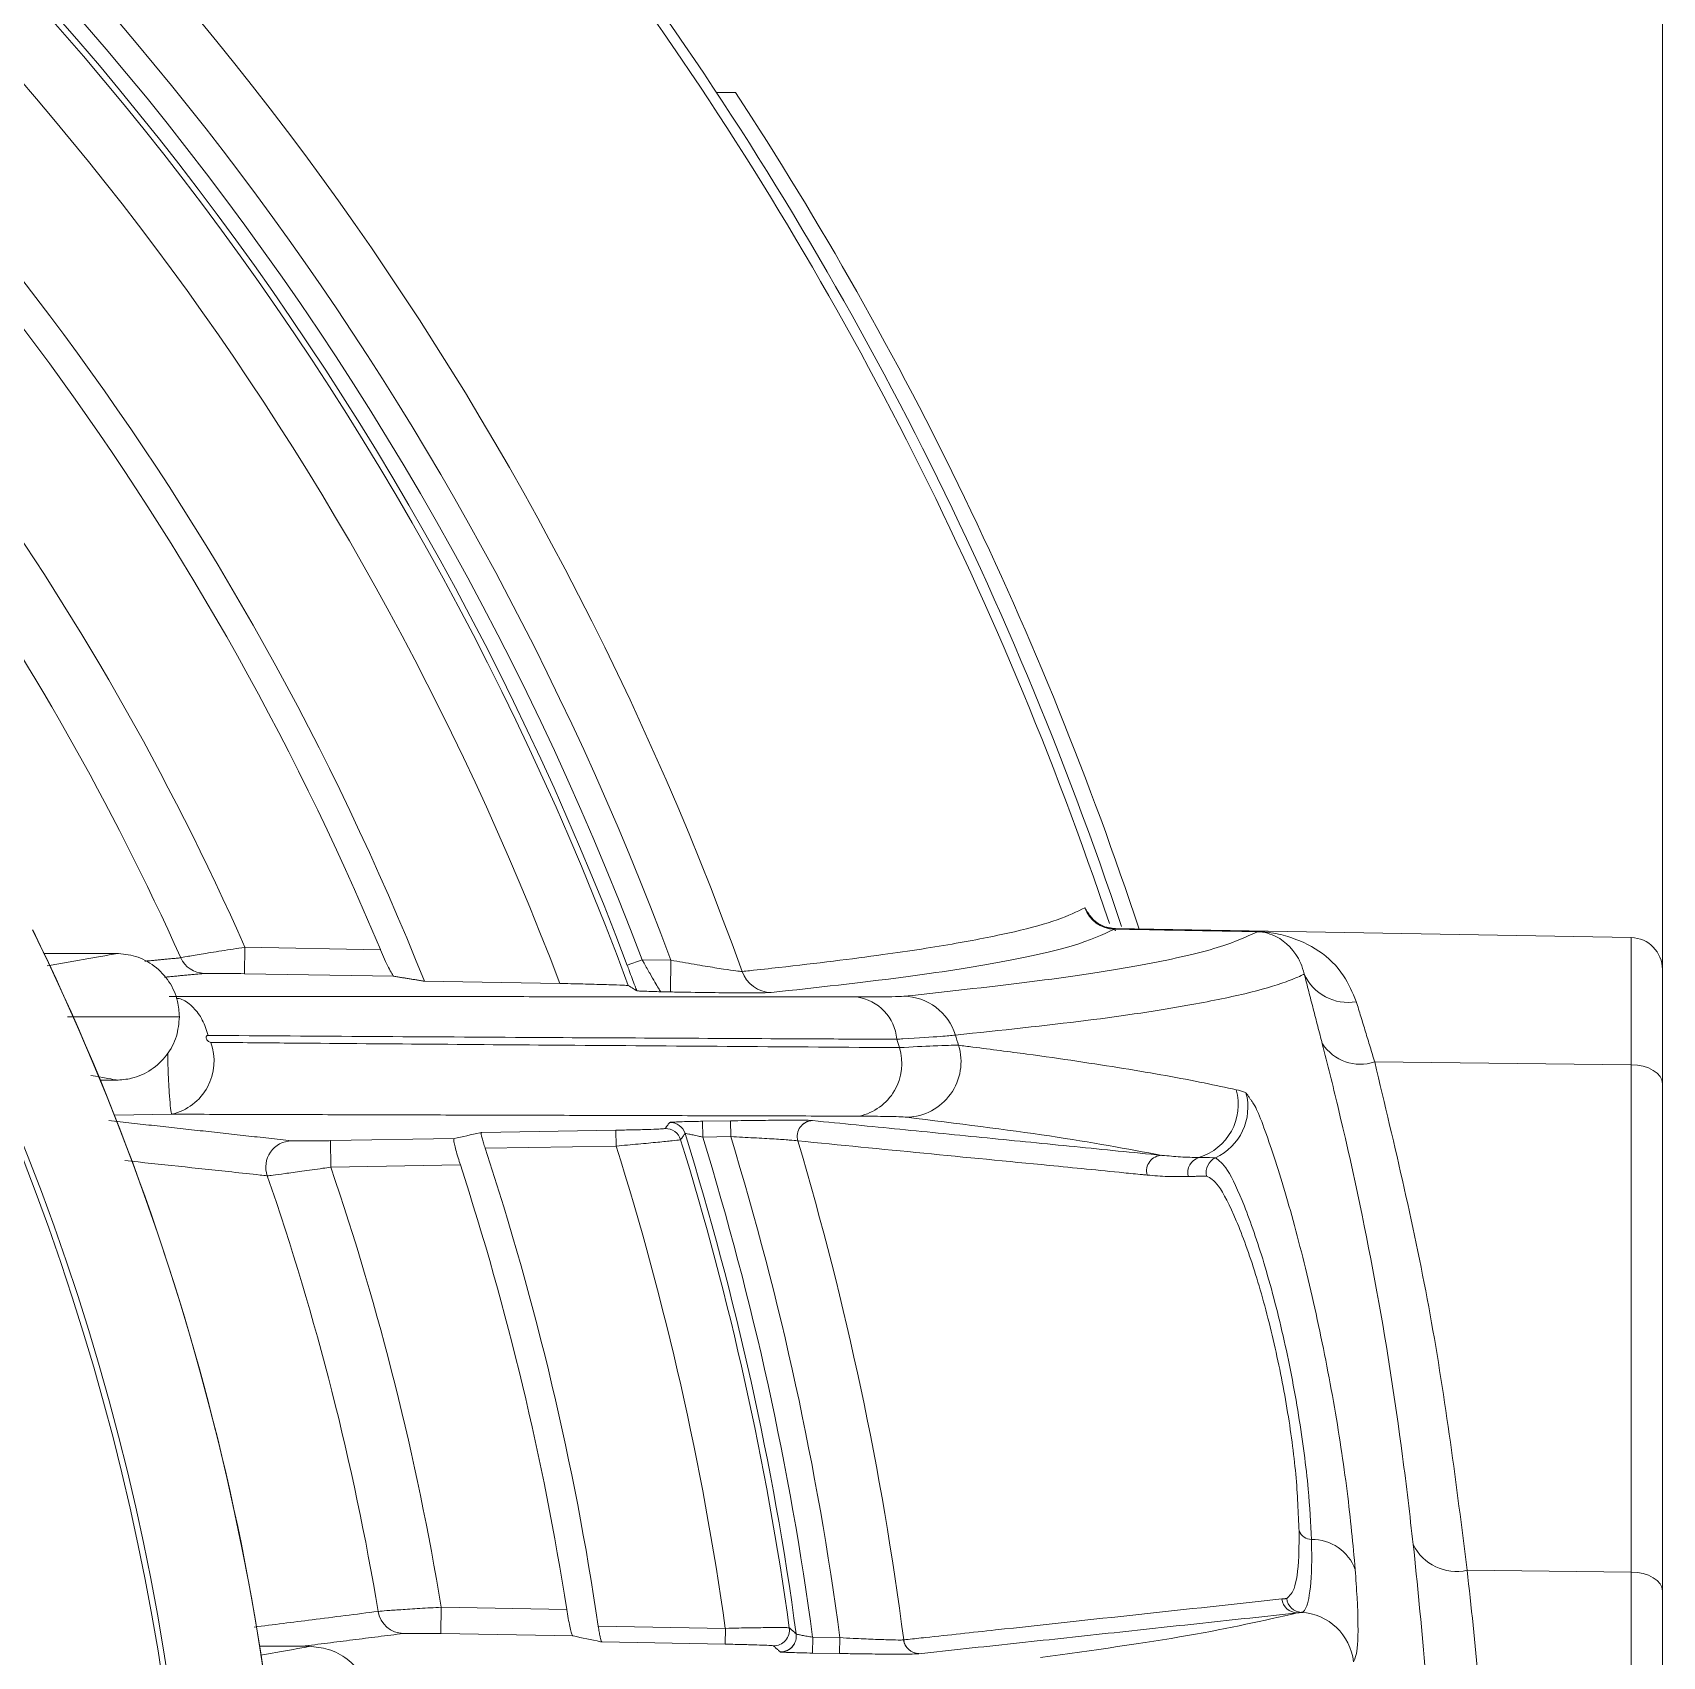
# Model space of a CAD drawing. Extents: x 11 to 120, y 2 to 94.
# Drawn here: x 116.169 to 117.712, y 40.889 to 42.426 of the extents above; entities that cross this region are included whole.
import ezdxf

# ---------------------------------------------------------------- set-up
doc = ezdxf.new("R2010")
doc.units = 0
doc.header["$MEASUREMENT"] = 0
doc.linetypes.add('SLD-Solid', pattern=[0])
doc.layers.add('OBJECT', color=7, linetype='CONTINUOUS')

msp = doc.modelspace()

# ---------------------------------------------------------------- linework, layer by layer
at = {"layer": 'OBJECT', "color": 7, "linetype": 'SLD-Solid', "lineweight": 15}
for p, q in [((117.7116, 48.6989), (117.7116, 40.8774)), ((116.8164, 42.3689), (116.8344, 42.3689)), ((117.6821, 41.5694), (117.194, 41.5779)), ((116.37, 41.5603), (116.3696, 41.5353)), ((116.37, 41.5603), (116.4983, 41.558)), ((117.6821, 41.4492), (117.6821, 41.5694)), ((116.1799, 41.5545), (116.2481, 41.5545)), ((116.7319, 41.5432), (116.7459, 41.5485)), ((116.7459, 41.5485), (116.7733, 41.548)), ((116.7733, 41.548), (116.7728, 41.518)), ((116.5111, 41.5328), (116.3696, 41.5353)), ((116.5398, 41.5282), (116.6682, 41.526)), ((116.7728, 41.518), (116.7636, 41.5182)), ((117.4393, 41.4518), (117.6821, 41.4492)), ((117.6821, 40.9692), (117.6821, 41.4492)), ((116.2332, 41.4345), (116.2481, 41.4345)), ((116.3011, 41.4023), (116.2466, 41.4014)), ((116.5938, 41.385), (116.7212, 41.3872)), ((116.7215, 41.3722), (116.7212, 41.3872)), ((116.8031, 41.3956), (116.8296, 41.3961)), ((116.8033, 41.3806), (116.8031, 41.3956)), ((116.8299, 41.3811), (116.8296, 41.3961)), ((116.4509, 41.3773), (116.568, 41.3793)), ((116.4513, 41.3523), (116.4509, 41.3773)), ((116.7215, 41.3722), (116.5974, 41.3701)), ((116.8299, 41.3811), (116.8033, 41.3806)), ((116.8933, 41.3771), (116.8933, 41.3771)), ((116.574, 41.3544), (116.4513, 41.3523)), ((117.5268, 40.9708), (117.6821, 40.9692)), ((117.6821, 40.0686), (117.6821, 40.9692)), ((116.5558, 40.9359), (116.5554, 40.9109)), ((116.5558, 40.9359), (116.6746, 40.9338)), ((116.6806, 40.9087), (116.5554, 40.9109)), ((116.7044, 40.918), (116.8248, 40.9159)), ((116.8245, 40.9009), (116.8248, 40.9159)), ((116.9071, 40.8925), (116.9074, 40.9075)), ((116.9074, 40.9075), (116.9331, 40.9071)), ((116.9329, 40.8921), (116.9331, 40.9071)), ((116.3841, 40.8989), (116.4305, 40.8989)), ((116.8245, 40.9009), (116.7079, 40.903)), ((116.9329, 40.8921), (116.9071, 40.8925)), ((116.9935, 40.905), (116.9935, 40.905))]:
    msp.add_line(p, q, dxfattribs=at)
at = {"layer": 'OBJECT', "color": 7, "linetype": 'SLD-Solid', "lineweight": 15, "flags": 128}
for points in [[(117.1936, 41.5781), (117.1927, 41.578), (117.1838, 41.5796), (117.1775, 41.5828), (117.1735, 41.5859), (117.1713, 41.5883), (117.1699, 41.5901), (117.1695, 41.5908), (117.1703, 41.5891)], [(116.1829, 41.5427), (116.1867, 41.5434), (116.2081, 41.5471), (116.2223, 41.5496), (116.2315, 41.5512), (116.2375, 41.5523), (116.2415, 41.553), (116.244, 41.5535), (116.2456, 41.5539), (116.2467, 41.5541), (116.2473, 41.5542), (116.2477, 41.5543), (116.248, 41.5544), (116.2481, 41.5544), (116.2482, 41.5545), (116.2482, 41.5545), (116.2482, 41.5545), (116.2482, 41.5545), (116.2482, 41.5545), (116.2482, 41.5545), (116.2482, 41.5545), (116.2482, 41.5545), (116.2481, 41.5545), (116.2481, 41.5545), (116.2481, 41.5545), (116.2481, 41.5545), (116.2481, 41.5545), (116.2481, 41.5545), (116.2481, 41.5545), (116.2481, 41.5545)], [(117.7116, 41.4312), (117.711, 41.4347), (117.7094, 41.438), (117.7067, 41.4411), (117.703, 41.4438), (117.6985, 41.4461), (117.6934, 41.4478), (117.6879, 41.4488), (117.6821, 41.4492)], [(116.2242, 41.4391), (116.2285, 41.4384), (116.2356, 41.4371), (116.2402, 41.4362), (116.2432, 41.4357), (116.2451, 41.4353), (116.2463, 41.435), (116.2471, 41.4349), (116.2476, 41.4348), (116.2479, 41.4347), (116.2481, 41.4346), (116.2482, 41.4346), (116.2482, 41.4346), (116.2482, 41.4346), (116.2482, 41.4345), (116.2482, 41.4345), (116.2482, 41.4345), (116.2482, 41.4345), (116.2482, 41.4345), (116.2481, 41.4345), (116.2481, 41.4345), (116.2481, 41.4345), (116.2481, 41.4345), (116.2481, 41.4345), (116.2481, 41.4345), (116.2481, 41.4345), (116.2481, 41.4345)], [(117.7116, 40.9512), (117.711, 40.9547), (117.7094, 40.958), (117.7067, 40.9611), (117.703, 40.9638), (117.6985, 40.9661), (117.6934, 40.9678), (117.6879, 40.9688), (117.6821, 40.9692)], [(116.3848, 40.8905), (116.3906, 40.8915), (116.4047, 40.8939), (116.414, 40.8956), (116.42, 40.8967), (116.4239, 40.8974), (116.4265, 40.8979), (116.4281, 40.8982), (116.4291, 40.8985), (116.4298, 40.8986), (116.4302, 40.8987), (116.4304, 40.8988), (116.4306, 40.8988), (116.4306, 40.8988), (116.4307, 40.8989), (116.4307, 40.8989), (116.4307, 40.8989), (116.4307, 40.8989), (116.4306, 40.8989), (116.4306, 40.8989), (116.4306, 40.8989), (116.4306, 40.8989), (116.4306, 40.8989), (116.4306, 40.8989), (116.4306, 40.8989), (116.4305, 40.8989), (116.4305, 40.8989), (116.4305, 40.8989), (116.4305, 40.8989)]]:
    msp.add_lwpolyline(points, dxfattribs=at)
at = {"layer": 'OBJECT', "color": 7, "linetype": 'SLD-Solid', "lineweight": 15}
for centre, radius, start, end in [((114.0116, 40.5189), 3.0068, 19.7991, 86.1975), ((114.0116, 40.5189), 2.9472, 20.4368, 86.0663), ((114.0116, 40.5189), 2.9217, 20.6331, 58.8549), ((114.0116, 40.5189), 2.9067, 20.6331, 58.5533), ((114.0116, 40.5189), 2.901, 20.2713, 58.3816), ((114.0116, 40.5189), 2.841, 20.7614, 53.9816), ((114.0116, 40.5189), 2.7223, 21.7629, 51.3353), ((114.0116, 40.5189), 2.6951, 22.6787, 50.6776), ((114.0116, 40.5189), 3.36, 18.4108, 35.6734), ((114.0116, 40.5189), 3.35, 18.5143, 35.5044), ((114.0116, 40.5189), 2.5781, 23.8241, 47.5622), ((114.0116, 40.5189), 3.375, 18.2807, 33.2401), ((114.0116, 40.5189), 2.5186, 24.1756, 45.7698), ((117.1934, 41.6074), 0.03, 198.8911, 268.9754), ((117.1934, 41.6075), 0.03, 198.9895, 268.9943), ((114.0111, 40.5194), 2.3074, 332.557, 27.443), ((114.0111, 40.5194), 2.3128, 332.557, 27.443), ((114.0111, 40.5194), 2.4031, 333.8964, 26.1036), ((114.0111, 40.5194), 2.4032, 0, 26.1036), ((117.3317, 41.5751), 0.00343, 179.3626, 180.6374), ((117.6816, 41.5394), 0.03, 0, 89), ((116.332, 41.5604), 0.0248, 203.744, 268.7656), ((116.8688, 41.5473), 0.0299, 199.4703, 268.7726), ((117.414, 41.5535), 0.0454, 204.1451, 280.0652), ((116.9429, 41.4694), 0.0443, 4.981, 81.9458), ((116.9925, 41.4617), 0.0523, 17.2327, 88.7602), ((116.289, 41.4528), 0.0519, 283.4064, 19.6374), ((116.9406, 41.4505), 0.0512, 282.3925, 16.906), ((114.0116, 40.5189), 3.1248, 17.6308, 17.7829), ((116.9953, 41.452), 0.0525, 271.4583, 17.2011), ((114.0116, 40.5189), 3.1787, 17.364, 17.5454), ((117.4258, 41.4927), 0.0431, 213.2467, 288.3211), ((117.2576, 41.4117), 0.0526, 286.946, 15.2621), ((117.2667, 41.409), 0.0526, 294.466, 15.1019), ((116.7681, 41.3738), 0.015, 17.2453, 90.9857), ((116.7723, 41.3796), 0.015, 17.33, 90.9857), ((116.9077, 41.3813), 0.015, 91.453, 196.4316), ((116.9077, 41.3813), 0.015, 91.5897, 196.4095), ((116.4148, 41.3522), 0.025, 91.5012, 198.9277), ((114.0116, 40.5189), 2.7223, 8.4312, 18.2199), ((114.0116, 40.5189), 2.841, 8.0335, 17.479), ((114.0116, 40.5189), 2.901, 7.876, 17.2309), ((114.0116, 40.5189), 2.9067, 7.7442, 17.3155), ((114.0116, 40.5189), 2.9217, 7.6436, 17.1539), ((114.0116, 40.5189), 2.9472, 7.5683, 17.0106), ((114.0116, 40.5189), 3.0068, 7.3777, 16.5831), ((114.0116, 40.5189), 3.0068, 7.3777, 16.5831), ((114.0116, 40.5189), 2.6951, 8.8556, 18.0596), ((117.2384, 41.3485), 0.015, 91.5632, 194.2876), ((117.2774, 41.347), 0.015, 107.3194, 194.1892), ((117.2948, 41.3474), 0.015, 114.9112, 194.0509), ((114.0116, 40.5189), 2.5186, 9.4377, 19.1243), ((114.0116, 40.5189), 2.5781, 9.3077, 18.8592), ((117.38, 41.0133), 0.0134, 204.0684, 267.8148), ((117.3803, 40.9566), 0.0433, 20.2317, 91.1563), ((117.5167, 41.0154), 0.0457, 206.2357, 282.7698), ((117.3663, 40.9455), 0.0149, 186.9991, 268.6154), ((117.3708, 40.9459), 0.0149, 186.984, 266.5631), ((116.5207, 40.9359), 0.0249, 189.2356, 268.6976), ((117.367, 40.8786), 0.0525, 6.1134, 86.8307), ((116.8704, 40.9144), 0.015, 269.0248, 7.8511), ((116.8769, 40.9086), 0.015, 335.6478, 7.7221), ((116.8769, 40.9086), 0.015, 269.0248, 335.6509), ((116.8774, 40.9078), 0.0142, 278.2658, 337.8213), ((117.0083, 40.9069), 0.015, 187.2155, 268.7023), ((117.0083, 40.9069), 0.0149, 187.127, 268.6161)]:
    msp.add_arc(centre, radius, start, end, dxfattribs=at)
for points, knots in [([(116.8406, 41.5374), (116.843, 41.5376), (116.8549, 41.5389), (116.9032, 41.5441), (116.9726, 41.5527), (117.0457, 41.564), (117.1005, 41.575), (117.1419, 41.5862), (117.1573, 41.5939), (117.165, 41.5977)], [0, 0, 0, 0, 0.013096, 0.06548, 0.275026, 0.456132, 0.637292, 0.818619, 1, 1, 1, 1]), ([(117.1929, 41.5774), (117.1816, 41.5721), (117.159, 41.5616), (117.0897, 41.5464), (116.9968, 41.5316), (116.9111, 41.5222), (116.8682, 41.5175)], [0, 0, 0, 0, 0.249637, 0.499418, 0.749636, 1, 1, 1, 1]), ([(116.9936, 41.5139), (117.0377, 41.5187), (117.1258, 41.5283), (117.2216, 41.5433), (117.2932, 41.5589), (117.3166, 41.5696), (117.3283, 41.575)], [0, 0, 0, 0, 0.249629, 0.499406, 0.749629, 1, 1, 1, 1]), ([(117.1929, 41.5775), (117.2208, 41.577), (117.266, 41.5762), (117.3111, 41.5754), (117.3283, 41.5751)], [0, 0, 0, 0, 0.619548, 1, 1, 1, 1]), ([(117.3283, 41.575), (117.3085, 41.5754), (117.2634, 41.5762), (117.2182, 41.577), (117.1929, 41.5774)], [0, 0, 0, 0, 0.43736, 1, 1, 1, 1]), ([(117.3283, 41.5751), (117.3289, 41.5751), (117.3303, 41.5751), (117.3341, 41.5749), (117.3438, 41.5739), (117.3716, 41.5675), (117.4049, 41.5482), (117.4182, 41.5173), (117.4219, 41.5089)], [0, 0, 0, 0, 0.008656, 0.020056, 0.062766, 0.226499, 0.787566, 1, 1, 1, 1]), ([(117.3283, 41.575), (117.3284, 41.575), (117.3287, 41.575), (117.3295, 41.575), (117.3314, 41.5749), (117.3359, 41.5742), (117.3495, 41.5702), (117.3619, 41.56), (117.3701, 41.5437), (117.3716, 41.5385), (117.3726, 41.535)], [0, 0, 0, 0, 0.001968, 0.004635, 0.012569, 0.051252, 0.215812, 0.788411, 0.858959, 1, 1, 1, 1]), ([(116.3093, 41.5503), (116.3108, 41.5507), (116.314, 41.5513), (116.3281, 41.5537), (116.3475, 41.5568), (116.3626, 41.5591), (116.37, 41.5603)], [0, 0, 0, 0, 0.232815, 0.483651, 0.743899, 1, 1, 1, 1]), ([(116.4983, 41.558), (116.4997, 41.555), (116.5023, 41.5488), (116.5061, 41.5408), (116.5091, 41.5351), (116.5106, 41.533), (116.511, 41.5329), (116.5111, 41.5328)], [0, 0, 0, 0, 0.243971, 0.488094, 0.725805, 0.945379, 1, 1, 1, 1]), ([(116.2481, 41.5545), (116.2543, 41.554), (116.2673, 41.5528), (116.285, 41.5432), (116.299, 41.5283), (116.3069, 41.5111), (116.3077, 41.4994), (116.3081, 41.4945)], [0, 0, 0, 0, 0.19834, 0.412972, 0.627088, 0.843128, 1, 1, 1, 1]), ([(116.741, 41.5191), (116.7404, 41.5206), (116.7381, 41.5265), (116.735, 41.5349), (116.7325, 41.5416), (116.7319, 41.5432)], [0, 0, 0, 0, 0.201849, 0.805671, 1, 1, 1, 1]), ([(116.7459, 41.5485), (116.7465, 41.5474), (116.7491, 41.5429), (116.7534, 41.5354), (116.7581, 41.5271), (116.7615, 41.5213), (116.7632, 41.5185), (116.7635, 41.5183), (116.7636, 41.5182)], [0, 0, 0, 0, 0.075037, 0.30705, 0.521158, 0.719374, 0.908428, 1, 1, 1, 1]), ([(116.7733, 41.548), (116.777, 41.5473), (116.7881, 41.5454), (116.8057, 41.5424), (116.8232, 41.5396), (116.8361, 41.5378), (116.8391, 41.5375), (116.8406, 41.5374)], [0, 0, 0, 0, 0.118808, 0.360562, 0.58298, 0.793288, 1, 1, 1, 1]), ([(116.3696, 41.5353), (116.3649, 41.5354), (116.3556, 41.5355), (116.3434, 41.5356), (116.3345, 41.5356), (116.3325, 41.5356), (116.3315, 41.5355)], [0, 0, 0, 0, 0.26271, 0.5259, 0.77395, 1, 1, 1, 1]), ([(116.6682, 41.526), (116.6696, 41.526), (116.6789, 41.5258), (116.6957, 41.5254), (116.7152, 41.5249), (116.7283, 41.5244), (116.7325, 41.5241), (116.7329, 41.524), (116.7329, 41.524)], [0, 0, 0, 0, 0.046485, 0.287341, 0.526558, 0.753441, 0.964006, 1, 1, 1, 1]), ([(117.3726, 41.535), (117.3716, 41.5345), (117.3667, 41.532), (117.3513, 41.5258), (117.3188, 41.5163), (117.2582, 41.504), (117.1716, 41.4908), (117.0855, 41.4817), (117.0424, 41.4772)], [0, 0, 0, 0, 0.023416, 0.117081, 0.304416, 0.491808, 0.745832, 1, 1, 1, 1]), ([(116.3049, 41.5122), (116.3068, 41.5119), (116.3127, 41.5108), (116.3216, 41.5036), (116.3304, 41.492), (116.3336, 41.4819), (116.3352, 41.4769)], [0, 0, 0, 0, 0.132832, 0.422325, 0.711692, 1, 1, 1, 1]), ([(116.7636, 41.5182), (116.7636, 41.5182), (116.7589, 41.5183), (116.7505, 41.5186), (116.7423, 41.5189), (116.7413, 41.519), (116.741, 41.5191)], [0, 0, 0, 0, 0.004901, 0.532787, 0.828447, 1, 1, 1, 1]), ([(116.8682, 41.5175), (116.866, 41.5174), (116.8618, 41.5172), (116.8436, 41.5171), (116.8188, 41.5173), (116.7937, 41.5176), (116.7779, 41.5179), (116.7728, 41.518)], [0, 0, 0, 0, 0.214382, 0.428502, 0.649665, 0.885239, 1, 1, 1, 1]), ([(116.9491, 41.5133), (116.9618, 41.5133), (116.9838, 41.5134), (116.9907, 41.5138), (116.9936, 41.5139)], [0, 0, 0, 0, 0.576763, 1, 1, 1, 1]), ([(116.3081, 41.4945), (116.3075, 41.4883), (116.3063, 41.4753), (116.2967, 41.4576), (116.2818, 41.4436), (116.2647, 41.4357), (116.253, 41.4349), (116.2481, 41.4345)], [0, 0, 0, 0, 0.19834, 0.412972, 0.627088, 0.843128, 1, 1, 1, 1]), ([(116.3352, 41.4769), (116.3351, 41.4768), (116.3347, 41.4768), (116.3341, 41.4766), (116.3336, 41.4761), (116.3334, 41.4754), (116.3334, 41.4746), (116.3336, 41.4737), (116.3341, 41.4727), (116.335, 41.4716), (116.3363, 41.4705), (116.3374, 41.4703), (116.3379, 41.4702)], [0, 0, 0, 0, 0.034116, 0.149356, 0.234878, 0.299671, 0.36961, 0.439604, 0.524622, 0.634614, 0.805774, 1, 1, 1, 1]), ([(116.9871, 41.4732), (116.9644, 41.4733), (116.8508, 41.4739), (116.6345, 41.4749), (116.4388, 41.4762), (116.3352, 41.4769)], [0, 0, 0, 0, 0.105256, 0.526282, 1, 1, 1, 1]), ([(116.3379, 41.4702), (116.361, 41.4701), (116.4763, 41.4691), (116.6941, 41.4674), (116.8873, 41.4661), (116.9896, 41.4653)], [0, 0, 0, 0, 0.105274, 0.526371, 1, 1, 1, 1]), ([(117.0424, 41.4772), (117.0386, 41.4768), (117.0303, 41.4759), (117.0061, 41.4744), (116.989, 41.4734), (116.9871, 41.4732)], [0, 0, 0, 0, 0.423748, 0.934146, 1, 1, 1, 1]), ([(116.9896, 41.4653), (117.0013, 41.466), (117.0295, 41.4675), (117.0395, 41.4675), (117.0455, 41.4676)], [0, 0, 0, 0, 0.41433, 1, 1, 1, 1]), ([(117.0455, 41.4676), (117.0499, 41.467), (117.0723, 41.4642), (117.1278, 41.457), (117.2037, 41.4457), (117.267, 41.4344), (117.2984, 41.4276), (117.3083, 41.4255)], [0, 0, 0, 0, 0.040495, 0.202477, 0.526502, 0.850527, 1, 1, 1, 1]), ([(117.4758, 40.9952), (117.4725, 41.023), (117.4564, 41.1619), (117.427, 41.3201), (117.3947, 41.4494), (117.3897, 41.469)], [0, 0, 0, 0, 0.17485, 0.874791, 1, 1, 1, 1]), ([(116.3011, 41.4023), (116.3009, 41.4025), (116.3004, 41.4031), (116.2995, 41.4091), (116.2986, 41.4198), (116.2979, 41.4321), (116.2973, 41.4447), (116.297, 41.4555), (116.2969, 41.4602)], [0, 0, 0, 0, 0.091205, 0.336611, 0.548341, 0.634877, 0.842692, 1, 1, 1, 1]), ([(117.4393, 41.4518), (117.4583, 41.3722), (117.4962, 41.2128), (117.5166, 41.0516), (117.5268, 40.9708)], [0, 0, 0, 0, 0.499145, 1, 1, 1, 1]), ([(117.3083, 41.4255), (117.3109, 41.4248), (117.314, 41.424), (117.3171, 41.4228), (117.3175, 41.4227)], [0, 0, 0, 0, 0.853893, 1, 1, 1, 1]), ([(117.324, 41.4131), (117.3244, 41.4126), (117.3281, 41.4074), (117.3414, 41.3718), (117.3618, 41.3054), (117.3829, 41.2207), (117.4008, 41.1312), (117.4143, 41.043), (117.4187, 40.9954), (117.4209, 40.9716)], [0, 0, 0, 0, 0.01992, 0.188445, 0.357463, 0.523111, 0.684471, 0.842463, 1, 1, 1, 1]), ([(116.7212, 41.3872), (116.7266, 41.3873), (116.7375, 41.3875), (116.7518, 41.3879), (116.7623, 41.3883), (116.7672, 41.3886), (116.7677, 41.3888), (116.7678, 41.3888)], [0, 0, 0, 0, 0.228347, 0.456885, 0.679893, 0.89378, 1, 1, 1, 1]), ([(116.772, 41.3946), (116.7724, 41.3946), (116.7731, 41.3948), (116.7783, 41.395), (116.7858, 41.3953), (116.7945, 41.3955), (116.8005, 41.3956), (116.8031, 41.3956)], [0, 0, 0, 0, 0.206056, 0.412002, 0.621143, 0.838081, 1, 1, 1, 1]), ([(116.8296, 41.3961), (116.8387, 41.3962), (116.8568, 41.3965), (116.8808, 41.3967), (116.8985, 41.3967), (116.9056, 41.3965), (116.9071, 41.3963), (116.9073, 41.3963)], [0, 0, 0, 0, 0.244042, 0.488221, 0.728097, 0.959248, 1, 1, 1, 1]), ([(116.9966, 41.3995), (116.9918, 41.3998), (116.9837, 41.4003), (116.961, 41.4004), (116.9516, 41.4005)], [0, 0, 0, 0, 0.584808, 1, 1, 1, 1]), ([(117.238, 41.3634), (117.2048, 41.3696), (117.1385, 41.3819), (117.0439, 41.3936), (116.9966, 41.3995)], [0, 0, 0, 0, 0.499851, 1, 1, 1, 1]), ([(116.4142, 41.3772), (116.4151, 41.3771), (116.4169, 41.377), (116.4242, 41.377), (116.4341, 41.377), (116.4436, 41.3771), (116.4493, 41.3772), (116.4509, 41.3773)], [0, 0, 0, 0, 0.221447, 0.442634, 0.670621, 0.9097, 1, 1, 1, 1]), ([(116.568, 41.3793), (116.5678, 41.379), (116.5675, 41.3784), (116.5682, 41.3744), (116.5697, 41.3685), (116.5717, 41.3615), (116.5732, 41.3566), (116.574, 41.3544)], [0, 0, 0, 0, 0.203482, 0.406957, 0.611415, 0.822898, 1, 1, 1, 1]), ([(116.5938, 41.385), (116.5933, 41.3849), (116.5847, 41.383), (116.5761, 41.3811), (116.568, 41.3793)], [0, 0, 0, 0, 0.049073, 1, 1, 1, 1]), ([(116.5974, 41.3701), (116.5968, 41.3718), (116.5957, 41.3752), (116.5945, 41.3798), (116.5937, 41.3831), (116.5935, 41.3847), (116.5937, 41.3849), (116.5938, 41.385)], [0, 0, 0, 0, 0.227054, 0.454411, 0.673658, 0.882513, 1, 1, 1, 1]), ([(116.7824, 41.3783), (116.7822, 41.3782), (116.7815, 41.378), (116.7752, 41.3772), (116.7615, 41.3759), (116.7428, 41.3741), (116.7285, 41.3728), (116.7215, 41.3722)], [0, 0, 0, 0, 0.107118, 0.322491, 0.545961, 0.773583, 1, 1, 1, 1]), ([(116.7866, 41.384), (116.7865, 41.3839), (116.7858, 41.383), (116.7844, 41.381), (116.7832, 41.3793), (116.7824, 41.3783)], [0, 0, 0, 0, 0.091915, 0.459577, 1, 1, 1, 1]), ([(116.8033, 41.3806), (116.802, 41.381), (116.7988, 41.3817), (116.7941, 41.3827), (116.79, 41.3835), (116.7872, 41.3841), (116.7868, 41.3841), (116.7866, 41.384)], [0, 0, 0, 0, 0.170069, 0.394489, 0.604369, 0.804232, 1, 1, 1, 1]), ([(116.8933, 41.3771), (116.8931, 41.3771), (116.8919, 41.3773), (116.8861, 41.3779), (116.8716, 41.3789), (116.852, 41.38), (116.8372, 41.3807), (116.8299, 41.3811)], [0, 0, 0, 0, 0.040294, 0.26941, 0.508713, 0.753937, 1, 1, 1, 1]), ([(117.2239, 41.3448), (117.2224, 41.3449), (117.215, 41.3456), (117.1842, 41.3487), (117.076, 41.3593), (116.9728, 41.3693), (116.8933, 41.3771)], [0, 0, 0, 0, 0.013409, 0.067044, 0.281584, 1, 1, 1, 1]), ([(116.3912, 41.344), (116.3889, 41.3443), (116.3778, 41.3455), (116.333, 41.3503), (116.2901, 41.3549), (116.2563, 41.3585)], [0, 0, 0, 0, 0.049855, 0.249276, 1, 1, 1, 1]), ([(117.238, 41.3634), (117.2439, 41.3629), (117.2557, 41.3617), (117.2672, 41.3615), (117.2729, 41.3614)], [0, 0, 0, 0, 0.499849, 1, 1, 1, 1]), ([(117.2729, 41.3614), (117.2773, 41.3613), (117.2825, 41.3613), (117.2877, 41.3611), (117.2885, 41.3611)], [0, 0, 0, 0, 0.856217, 1, 1, 1, 1]), ([(117.2885, 41.3611), (117.292, 41.3586), (117.2991, 41.3537), (117.316, 41.3175), (117.3347, 41.2635), (117.3532, 41.1938), (117.3679, 41.1182), (117.3769, 41.0501), (117.3787, 41.0153), (117.3794, 40.9999)], [0, 0, 0, 0, 0.14155, 0.283786, 0.432636, 0.585436, 0.737167, 0.884055, 1, 1, 1, 1]), ([(116.4513, 41.3523), (116.4488, 41.3519), (116.4394, 41.3505), (116.4237, 41.3483), (116.4075, 41.3461), (116.3955, 41.3445), (116.3926, 41.3442), (116.3912, 41.344)], [0, 0, 0, 0, 0.089151, 0.325533, 0.552571, 0.775116, 1, 1, 1, 1]), ([(117.2628, 41.3434), (117.2564, 41.3433), (117.2436, 41.3431), (117.2304, 41.3442), (117.2239, 41.3448)], [0, 0, 0, 0, 0.500175, 1, 1, 1, 1]), ([(117.3677, 41.0078), (117.367, 41.0251), (117.3657, 41.0597), (117.3569, 41.1245), (117.3436, 41.1907), (117.3266, 41.2535), (117.308, 41.3046), (117.2912, 41.3379), (117.2837, 41.3419), (117.2802, 41.3438)], [0, 0, 0, 0, 0.138029, 0.276201, 0.417078, 0.56297, 0.714021, 0.86692, 1, 1, 1, 1]), ([(117.356, 40.9441), (117.3588, 40.9466), (117.3645, 40.9516), (117.3677, 40.9795), (117.3677, 41.0015), (117.3677, 41.0078)], [0, 0, 0, 0, 0.417952, 0.834104, 1, 1, 1, 1]), ([(117.3794, 40.9999), (117.3796, 40.9931), (117.38, 40.9693), (117.3776, 40.9419), (117.3731, 40.9317), (117.3703, 40.9311), (117.3699, 40.931)], [0, 0, 0, 0, 0.1657, 0.581558, 0.946738, 1, 1, 1, 1]), ([(117.4758, 40.0426), (117.4789, 40.0729), (117.4852, 40.1341), (117.4935, 40.2417), (117.4997, 40.3629), (117.5026, 40.4947), (117.5012, 40.629), (117.4958, 40.759), (117.4871, 40.8842), (117.4796, 40.9579), (117.4758, 40.9952)], [0, 0, 0, 0, 0.108372, 0.21893, 0.346274, 0.477382, 0.605942, 0.738418, 0.867317, 1, 1, 1, 1]), ([(117.4209, 40.9716), (117.4215, 40.9625), (117.4236, 40.9324), (117.4239, 40.8945), (117.4208, 40.8876), (117.4192, 40.8842)], [0, 0, 0, 0, 0.177217, 0.589279, 1, 1, 1, 1]), ([(117.5268, 40.9708), (117.5306, 40.9364), (117.5382, 40.8665), (117.5471, 40.749), (117.5527, 40.6246), (117.5541, 40.4984), (117.5513, 40.3721), (117.545, 40.2578), (117.5365, 40.1545), (117.5301, 40.0963), (117.5268, 40.067)], [0, 0, 0, 0, 0.128803, 0.261303, 0.390067, 0.522654, 0.650153, 0.78136, 0.889597, 1, 1, 1, 1]), ([(116.9935, 40.905), (116.9949, 40.9052), (117.0018, 40.9059), (117.0308, 40.909), (117.1487, 40.9218), (117.2611, 40.9339), (117.3515, 40.9437)], [0, 0, 0, 0, 0.011559, 0.057797, 0.242748, 1, 1, 1, 1]), ([(116.3787, 40.9171), (116.397, 40.9194), (116.4361, 40.9243), (116.4753, 40.9293), (116.4961, 40.9319)], [0, 0, 0, 0, 0.467884, 1, 1, 1, 1]), ([(116.4961, 40.9319), (116.4963, 40.9319), (116.4976, 40.9321), (116.5034, 40.9326), (116.517, 40.9335), (116.5352, 40.9347), (116.5489, 40.9355), (116.5558, 40.9359)], [0, 0, 0, 0, 0.059455, 0.291725, 0.527169, 0.763938, 1, 1, 1, 1]), ([(116.6746, 40.9338), (116.6751, 40.9309), (116.676, 40.9252), (116.6776, 40.9176), (116.679, 40.9119), (116.68, 40.9091), (116.6804, 40.9088), (116.6806, 40.9087)], [0, 0, 0, 0, 0.221374, 0.442714, 0.664564, 0.8848, 1, 1, 1, 1]), ([(117.123, 40.8882), (117.1724, 40.8951), (117.2711, 40.9089), (117.3344, 40.9233), (117.366, 40.9305)], [0, 0, 0, 0, 0.499822, 1, 1, 1, 1]), ([(116.5554, 40.9109), (116.5513, 40.911), (116.5432, 40.9111), (116.5325, 40.9112), (116.5245, 40.9111), (116.521, 40.9111), (116.5203, 40.911), (116.5201, 40.911)], [0, 0, 0, 0, 0.237209, 0.474496, 0.709597, 0.940853, 1, 1, 1, 1]), ([(116.6806, 40.9087), (116.6892, 40.9069), (116.6984, 40.905), (116.7075, 40.9031), (116.7079, 40.903)], [0, 0, 0, 0, 0.950928, 1, 1, 1, 1]), ([(116.7079, 40.903), (116.7077, 40.9032), (116.7074, 40.9036), (116.7066, 40.9063), (116.7058, 40.9102), (116.705, 40.9143), (116.7046, 40.917), (116.7044, 40.918)], [0, 0, 0, 0, 0.216, 0.431896, 0.650327, 0.871287, 1, 1, 1, 1]), ([(116.8248, 40.9159), (116.829, 40.916), (116.8401, 40.9163), (116.8569, 40.9165), (116.8723, 40.9167), (116.8829, 40.9166), (116.8845, 40.9165), (116.8853, 40.9164)], [0, 0, 0, 0, 0.13763, 0.355398, 0.570885, 0.785264, 1, 1, 1, 1]), ([(116.8853, 40.9164), (116.8855, 40.9163), (116.8865, 40.9154), (116.8887, 40.9134), (116.8906, 40.9116), (116.8918, 40.9106)], [0, 0, 0, 0, 0.091904, 0.459521, 1, 1, 1, 1]), ([(116.8918, 40.9106), (116.8919, 40.9105), (116.8921, 40.9104), (116.8939, 40.91), (116.8974, 40.9093), (116.9021, 40.9084), (116.9056, 40.9078), (116.9074, 40.9075)], [0, 0, 0, 0, 0.119903, 0.33471, 0.554168, 0.776612, 1, 1, 1, 1]), ([(116.9331, 40.9071), (116.9374, 40.9068), (116.9484, 40.9063), (116.9653, 40.9055), (116.9808, 40.905), (116.9904, 40.9048), (116.9926, 40.9049), (116.9935, 40.905)], [0, 0, 0, 0, 0.146296, 0.378551, 0.608138, 0.836249, 1, 1, 1, 1]), ([(116.4305, 40.8989), (116.4368, 40.8983), (116.4497, 40.8972), (116.4675, 40.8875), (116.4814, 40.8727), (116.4893, 40.8555), (116.4902, 40.8438), (116.4905, 40.8389)], [0, 0, 0, 0, 0.19834, 0.412972, 0.627088, 0.843128, 1, 1, 1, 1]), ([(116.8701, 40.8994), (116.8695, 40.8995), (116.8683, 40.8997), (116.8603, 40.9), (116.8487, 40.9004), (116.8361, 40.9007), (116.8277, 40.9009), (116.8245, 40.9009)], [0, 0, 0, 0, 0.214164, 0.428273, 0.643867, 0.862048, 1, 1, 1, 1]), ([(116.9071, 40.8925), (116.9037, 40.8926), (116.8968, 40.8927), (116.8876, 40.893), (116.8807, 40.8932), (116.8772, 40.8934), (116.8768, 40.8935), (116.8767, 40.8936)], [0, 0, 0, 0, 0.220426, 0.440876, 0.660518, 0.877906, 1, 1, 1, 1]), ([(117.008, 40.8919), (117.0069, 40.8918), (117.0042, 40.8916), (116.9922, 40.8915), (116.9729, 40.8915), (116.9519, 40.8918), (116.9382, 40.892), (116.9329, 40.8921)], [0, 0, 0, 0, 0.164202, 0.392746, 0.62235, 0.854158, 1, 1, 1, 1])]:
    msp.add_open_spline(points, degree=3, knots=knots, dxfattribs=at)
for points in [[(117.165, 41.5977), (117.165, 41.5977)], [(117.165, 41.5977), (117.1703, 41.5891)], [(117.1929, 41.5775), (117.1929, 41.5774)], [(117.194, 41.5758), (117.1929, 41.5775)], [(116.2752, 41.5471), (116.3093, 41.5503)], [(116.3315, 41.5355), (116.294, 41.532)], [(116.5111, 41.5328), (116.5398, 41.5282)], [(117.3897, 41.469), (117.3726, 41.535)], [(116.2983, 41.5138), (116.9491, 41.5133)], [(116.7329, 41.524), (116.741, 41.5191)], [(117.4219, 41.5089), (117.4393, 41.4518)], [(116.3081, 41.4945), (116.2021, 41.4945)], [(117.3175, 41.4227), (117.324, 41.4131)], [(116.9516, 41.4005), (116.3011, 41.4023)], [(116.2412, 41.3963), (116.4142, 41.3772)], [(116.7678, 41.3888), (116.772, 41.3946)], [(116.9073, 41.3963), (117.238, 41.3634)], [(117.2802, 41.3438), (117.2628, 41.3434)], [(117.3515, 40.9437), (117.356, 40.9441)], [(117.366, 40.9305), (117.008, 40.8919)], [(117.3699, 40.931), (117.366, 40.9305)], [(116.5201, 40.911), (116.4242, 40.8989)], [(116.8767, 40.8936), (116.8701, 40.8994)]]:
    msp.add_open_spline(points, degree=1, dxfattribs=at)

doc.saveas('drawing.dxf')
